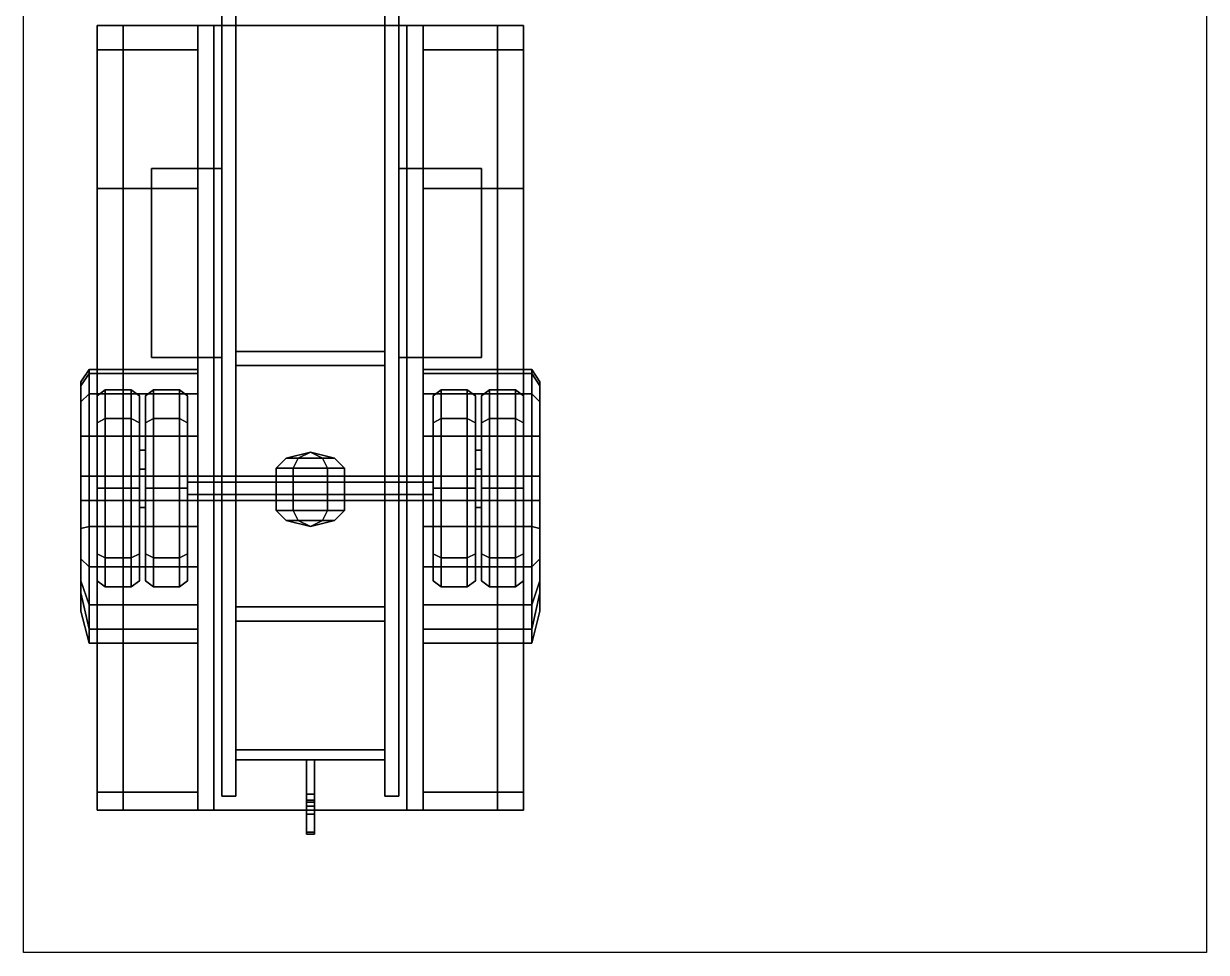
# Model space of a CAD drawing. Header units: millimetres. Extents: x -1.4 to 4.5, y -3.7 to 13.2.
# Drawn here: x -1.42 to 4.45, y -3.69 to 0.93 of the extents above; entities that cross this region are included whole.
import ezdxf

# ---------------------------------------------------------------- set-up
doc = ezdxf.new("R2010")
doc.units = ezdxf.units.MM
for name, color, linetype in [('drawing', 9, 'Continuous'), ('mudguards', 6, 'Continuous'), ('wheels', 2, 'Continuous')]:
    doc.layers.add(name, color=color, linetype=linetype)
picture_1 = doc.add_image_def('image1.gif', size_in_pixel=(800, 674))

msp = doc.modelspace()

# ---------------------------------------------------------------- linework, layer by layer
for points in [[(-0.44, -2.91, 0.64), (-0.44, 2.97, 0.64), (-0.37, 2.98, 0.64), (-0.37, -2.91, 0.64)], [(-0.37, -2.91, 0.77), (-0.37, 2.98, 0.77), (-0.44, 2.97, 0.77), (-0.44, -2.91, 0.77)], [(-0.44, 2.97, 0.77), (-0.44, 2.97, 0.64), (-0.44, -2.91, 0.64), (-0.44, -2.91, 0.77)], [(-0.37, -2.91, 0.64), (-0.37, 2.98, 0.64), (-0.37, 2.98, 0.77), (-0.37, -2.91, 0.77)], [(0.37, 2.98, 0.77), (0.37, 2.98, 0.64), (0.37, -2.91, 0.64), (0.37, -2.91, 0.77)], [(0.44, -2.91, 0.77), (0.44, 2.97, 0.77), (0.37, 2.98, 0.77), (0.37, -2.91, 0.77)], [(0.37, -2.91, 0.64), (0.37, 2.98, 0.64), (0.44, 2.97, 0.64), (0.44, -2.91, 0.64)], [(0.44, -2.91, 0.64), (0.44, 2.97, 0.64), (0.44, 2.97, 0.77), (0.44, -2.91, 0.77)], [(1.06, 0.92, 2.46), (1.06, 0.92, 1.14), (-1.06, 0.92, 1.14), (-1.06, 0.92, 2.46)], [(-1.06, 0.92, 2.46), (-1.06, 0.92, 1.14), (-1.06, -2.98, 1.14), (-1.06, -2.98, 2.46)], [(-1.06, -2.98, 1.14), (-1.06, 0.92, 1.14), (1.06, 0.92, 1.14), (1.06, -2.98, 1.14)], [(-0.93, 0.92, 2.63), (-1.06, 0.92, 2.46), (-1.06, -2.98, 2.46), (-0.93, -2.98, 2.63)], [(0.93, 0.92, 2.63), (1.06, 0.92, 2.46), (-1.06, 0.92, 2.46), (-0.93, 0.92, 2.63)], [(0.48, 0.92, 2.76), (0.93, 0.92, 2.63), (-0.93, 0.92, 2.63), (-0.48, 0.92, 2.76)], [(-0.48, 0.92, 2.76), (-0.93, 0.92, 2.63), (-0.93, -2.98, 2.63), (-0.48, -2.98, 2.76)], [(0.56, 0.92, 1.14), (0.56, 0.92, 1.05), (-0.56, 0.92, 1.05), (-0.56, 0.92, 1.14)], [(-0.56, 0.92, 1.14), (-0.56, 0.92, 1.05), (-0.56, -2.98, 1.05), (-0.56, -2.98, 1.14)], [(-0.56, -2.98, 1.05), (-0.56, 0.92, 1.05), (0.56, 0.92, 1.05), (0.56, -2.98, 1.05)], [(0.48, -2.98, 2.76), (0.48, 0.92, 2.76), (-0.48, 0.92, 2.76), (-0.48, -2.98, 2.76)], [(0.93, -2.98, 2.63), (0.93, 0.92, 2.63), (0.48, 0.92, 2.76), (0.48, -2.98, 2.76)], [(0.56, -2.98, 1.05), (0.56, 0.92, 1.05), (0.56, 0.92, 1.14), (0.56, -2.98, 1.14)], [(1.06, -2.98, 2.46), (1.06, 0.92, 2.46), (0.93, 0.92, 2.63), (0.93, -2.98, 2.63)], [(1.06, -2.98, 1.14), (1.06, 0.92, 1.14), (1.06, 0.92, 2.46), (1.06, -2.98, 2.46)], [(-0.56, 0.8, 1.14), (-0.56, 0.8, 0.77), (-1.06, 0.8, 0.77), (-1.06, 0.8, 1.14)], [(-1.06, 0.11, 0.77), (-1.06, 0.8, 0.77), (-0.56, 0.8, 0.77), (-0.56, 0.11, 0.77)], [(-1.06, 0.8, 1.14), (-1.06, 0.8, 0.77), (-1.06, 0.11, 0.77), (-1.06, 0.11, 1.14)], [(-0.56, 0.11, 0.77), (-0.56, 0.8, 0.77), (-0.56, 0.8, 1.14), (-0.56, 0.11, 1.14)], [(1.06, 0.8, 1.14), (1.06, 0.8, 0.77), (0.56, 0.8, 0.77), (0.56, 0.8, 1.14)], [(0.56, 0.8, 1.14), (0.56, 0.8, 0.77), (0.56, 0.11, 0.77), (0.56, 0.11, 1.14)], [(0.56, 0.11, 0.77), (0.56, 0.8, 0.77), (1.06, 0.8, 0.77), (1.06, 0.11, 0.77)], [(1.06, 0.11, 0.77), (1.06, 0.8, 0.77), (1.06, 0.8, 1.14), (1.06, 0.11, 1.14)], [(-0.44, 0.21, 0.77), (-0.44, 0.21, 0.46), (-0.79, 0.21, 0.46), (-0.79, 0.21, 0.77)], [(-0.79, 0.21, 0.77), (-0.79, 0.21, 0.46), (-0.79, -0.73, 0.46), (-0.79, -0.73, 0.77)], [(-0.44, -0.73, 0.77), (-0.44, 0.21, 0.77), (-0.79, 0.21, 0.77), (-0.79, -0.73, 0.77)], [(-0.79, -0.73, 0.46), (-0.79, 0.21, 0.46), (-0.44, 0.21, 0.46), (-0.44, -0.73, 0.46)], [(-0.44, -0.73, 0.46), (-0.44, 0.21, 0.46), (-0.44, 0.21, 0.77), (-0.44, -0.73, 0.77)], [(0.44, 0.21, 0.77), (0.44, 0.21, 0.46), (0.44, -0.73, 0.46), (0.44, -0.73, 0.77)], [(0.44, -0.73, 0.46), (0.44, 0.21, 0.46), (0.85, 0.21, 0.46), (0.85, -0.73, 0.46)], [(0.85, -0.73, 0.77), (0.85, 0.21, 0.77), (0.44, 0.21, 0.77), (0.44, -0.73, 0.77)], [(0.85, 0.21, 0.77), (0.85, 0.21, 0.46), (0.44, 0.21, 0.46), (0.44, 0.21, 0.77)], [(0.85, -0.73, 0.46), (0.85, 0.21, 0.46), (0.85, 0.21, 0.77), (0.85, -0.73, 0.77)], [(-1.06, 0.11, 1.14), (-1.06, 0.11, 0.77), (-0.56, 0.11, 0.77), (-0.56, 0.11, 1.14)], [(0.56, 0.11, 1.14), (0.56, 0.11, 0.77), (1.06, 0.11, 0.77), (1.06, 0.11, 1.14)], [(0.37, -0.77, 0.64), (-0.37, -0.77, 0.64), (-0.37, -0.7, 0.64), (0.37, -0.7, 0.64)], [(0.37, -0.7, 0.77), (-0.37, -0.7, 0.77), (-0.37, -0.77, 0.77), (0.37, -0.77, 0.77)], [(0.37, -0.7, 0.64), (-0.37, -0.7, 0.64), (-0.37, -0.7, 0.77), (0.37, -0.7, 0.77)], [(-0.79, -0.73, 0.77), (-0.79, -0.73, 0.46), (-0.44, -0.73, 0.46), (-0.44, -0.73, 0.77)], [(0.44, -0.73, 0.77), (0.44, -0.73, 0.46), (0.85, -0.73, 0.46), (0.85, -0.73, 0.77)], [(-0.37, -0.77, 0.77), (-0.37, -0.77, 0.64), (0.37, -0.77, 0.64), (0.37, -0.77, 0.77)], [(-0.0601, -1.23, 0.3859), (-0.085, -1.28, 0.3428), (-0.17, -1.28, 0.49), (-0.1202, -1.23, 0.49)], [(-0.1202, -1.23, 0.49), (-0.17, -1.28, 0.49), (-0.085, -1.28, 0.6372), (-0.0601, -1.23, 0.5941)], [(0, -1.2, 0.49), (-0.0601, -1.23, 0.3859), (-0.1202, -1.23, 0.49), (0, -1.2, 0.49)], [(0, -1.2, 0.49), (-0.1202, -1.23, 0.49), (-0.0601, -1.23, 0.5941), (0, -1.2, 0.49)], [(0.0601, -1.23, 0.3859), (0.085, -1.28, 0.3428), (-0.085, -1.28, 0.3428), (-0.0601, -1.23, 0.3859)], [(-0.0601, -1.23, 0.5941), (-0.085, -1.28, 0.6372), (0.085, -1.28, 0.6372), (0.0601, -1.23, 0.5941)], [(0, -1.2, 0.49), (0.0601, -1.23, 0.3859), (-0.0601, -1.23, 0.3859), (0, -1.2, 0.49)], [(0, -1.2, 0.49), (-0.0601, -1.23, 0.5941), (0.0601, -1.23, 0.5941), (0, -1.2, 0.49)], [(0, -1.2, 0.49), (0.1202, -1.23, 0.49), (0.0601, -1.23, 0.3859), (0, -1.2, 0.49)], [(0, -1.2, 0.49), (0.0601, -1.23, 0.5941), (0.1202, -1.23, 0.49), (0, -1.2, 0.49)], [(0.1202, -1.23, 0.49), (0.17, -1.28, 0.49), (0.085, -1.28, 0.3428), (0.0601, -1.23, 0.3859)], [(0.0601, -1.23, 0.5941), (0.085, -1.28, 0.6372), (0.17, -1.28, 0.49), (0.1202, -1.23, 0.49)], [(-0.17, -1.49, 0.49), (-0.085, -1.49, 0.6372), (-0.085, -1.28, 0.6372), (-0.17, -1.28, 0.49)], [(-0.085, -1.49, 0.3428), (-0.17, -1.49, 0.49), (-0.17, -1.28, 0.49), (-0.085, -1.28, 0.3428)], [(-0.085, -1.49, 0.6372), (0.085, -1.49, 0.6372), (0.085, -1.28, 0.6372), (-0.085, -1.28, 0.6372)], [(0.085, -1.49, 0.3428), (-0.085, -1.49, 0.3428), (-0.085, -1.28, 0.3428), (0.085, -1.28, 0.3428)], [(0.085, -1.49, 0.6372), (0.17, -1.49, 0.49), (0.17, -1.28, 0.49), (0.085, -1.28, 0.6372)], [(0.17, -1.49, 0.49), (0.085, -1.49, 0.3428), (0.085, -1.28, 0.3428), (0.17, -1.28, 0.49)], [(-0.1202, -1.54, 0.49), (-0.17, -1.49, 0.49), (-0.085, -1.49, 0.3428), (-0.0601, -1.54, 0.3859)], [(-0.0601, -1.54, 0.5941), (-0.085, -1.49, 0.6372), (-0.17, -1.49, 0.49), (-0.1202, -1.54, 0.49)], [(-0.0601, -1.54, 0.3859), (-0.085, -1.49, 0.3428), (0.085, -1.49, 0.3428), (0.0601, -1.54, 0.3859)], [(0.0601, -1.54, 0.5941), (0.085, -1.49, 0.6372), (-0.085, -1.49, 0.6372), (-0.0601, -1.54, 0.5941)], [(0.0601, -1.54, 0.3859), (0.085, -1.49, 0.3428), (0.17, -1.49, 0.49), (0.1202, -1.54, 0.49)], [(0.1202, -1.54, 0.49), (0.17, -1.49, 0.49), (0.085, -1.49, 0.6372), (0.0601, -1.54, 0.5941)], [(0, -1.57, 0.49), (-0.1202, -1.54, 0.49), (-0.0601, -1.54, 0.3859), (0, -1.57, 0.49)], [(0, -1.57, 0.49), (-0.0601, -1.54, 0.5941), (-0.1202, -1.54, 0.49), (0, -1.57, 0.49)], [(0, -1.57, 0.49), (-0.0601, -1.54, 0.3859), (0.0601, -1.54, 0.3859), (0, -1.57, 0.49)], [(0, -1.57, 0.49), (0.0601, -1.54, 0.5941), (-0.0601, -1.54, 0.5941), (0, -1.57, 0.49)], [(0, -1.57, 0.49), (0.0601, -1.54, 0.3859), (0.1202, -1.54, 0.49), (0, -1.57, 0.49)], [(0, -1.57, 0.49), (0.1202, -1.54, 0.49), (0.0601, -1.54, 0.5941), (0, -1.57, 0.49)], [(0.37, -1.97, 0.64), (-0.37, -1.97, 0.64), (-0.37, -1.97, 0.77), (0.37, -1.97, 0.77)], [(0.37, -2.04, 0.64), (-0.37, -2.04, 0.64), (-0.37, -1.97, 0.64), (0.37, -1.97, 0.64)], [(0.37, -1.97, 0.77), (-0.37, -1.97, 0.77), (-0.37, -2.04, 0.77), (0.37, -2.04, 0.77)], [(-0.37, -2.04, 0.77), (-0.37, -2.04, 0.64), (0.37, -2.04, 0.64), (0.37, -2.04, 0.77)], [(-1.06, -2.08, 1.14), (-1.06, -2.08, 0.77), (-1.06, -2.89, 0.77), (-1.06, -2.89, 1.14)], [(-0.56, -2.08, 1.14), (-0.56, -2.08, 0.77), (-1.06, -2.08, 0.77), (-1.06, -2.08, 1.14)], [(-1.06, -2.89, 0.77), (-1.06, -2.08, 0.77), (-0.56, -2.08, 0.77), (-0.56, -2.89, 0.77)], [(-0.56, -2.89, 0.77), (-0.56, -2.08, 0.77), (-0.56, -2.08, 1.14), (-0.56, -2.89, 1.14)], [(0.56, -2.08, 1.14), (0.56, -2.08, 0.77), (0.56, -2.89, 0.77), (0.56, -2.89, 1.14)], [(1.06, -2.08, 1.14), (1.06, -2.08, 0.77), (0.56, -2.08, 0.77), (0.56, -2.08, 1.14)], [(0.56, -2.89, 0.77), (0.56, -2.08, 0.77), (1.06, -2.08, 0.77), (1.06, -2.89, 0.77)], [(1.06, -2.89, 0.77), (1.06, -2.08, 0.77), (1.06, -2.08, 1.14), (1.06, -2.89, 1.14)], [(0.37, -2.73, 0.64), (-0.37, -2.73, 0.64), (-0.37, -2.68, 0.64), (0.37, -2.68, 0.64)], [(0.37, -2.68, 0.77), (-0.37, -2.68, 0.77), (-0.37, -2.73, 0.77), (0.37, -2.73, 0.77)], [(0.37, -2.68, 0.64), (-0.37, -2.68, 0.64), (-0.37, -2.68, 0.77), (0.37, -2.68, 0.77)], [(-0.37, -2.73, 0.77), (-0.37, -2.73, 0.64), (0.37, -2.73, 0.64), (0.37, -2.73, 0.77)], [(-0.02, -2.73, 0.77), (-0.02, -2.9, 0.77), (0.02, -2.9, 0.77), (0.02, -2.73, 0.77)], [(-0.02, -2.73, 0.7), (-0.02, -2.9, 0.7), (-0.02, -2.9, 0.77), (-0.02, -2.73, 0.77)], [(0.02, -2.73, 0.7), (0.02, -2.9, 0.7), (-0.02, -2.9, 0.7), (-0.02, -2.73, 0.7)], [(0.02, -2.9, 0.77), (0.02, -2.9, 0.7), (0.02, -2.73, 0.7), (0.02, -2.73, 0.77)], [(-1.06, -2.89, 1.14), (-1.06, -2.89, 0.77), (-0.56, -2.89, 0.77), (-0.56, -2.89, 1.14)], [(-0.44, -2.91, 0.77), (-0.44, -2.91, 0.64), (-0.37, -2.91, 0.64), (-0.37, -2.91, 0.77)], [(-0.02, -2.9, 0.7), (-0.02, -2.93, 0.7), (-0.02, -2.93, 0.8), (-0.02, -2.9, 0.77)], [(0.02, -2.9, 0.7), (0.02, -2.93, 0.7), (-0.02, -2.93, 0.7), (-0.02, -2.9, 0.7)], [(-0.02, -2.9, 0.77), (-0.02, -2.93, 0.8), (0.02, -2.93, 0.8), (0.02, -2.9, 0.77)], [(0.02, -3, 0.82), (0.02, -2.93, 0.8), (-0.02, -2.93, 0.8), (-0.02, -3, 0.82)], [(-0.02, -2.93, 0.8), (-0.02, -2.96, 0.77), (-0.02, -3, 0.8), (-0.02, -3, 0.82)], [(-0.02, -2.93, 0.7), (-0.02, -2.96, 0.73), (-0.02, -2.96, 0.77), (-0.02, -2.93, 0.8)], [(-0.02, -2.94, 0.69), (-0.02, -2.98, 0.71), (-0.02, -2.96, 0.73), (-0.02, -2.93, 0.7)], [(0.02, -2.93, 0.7), (0.02, -2.94, 0.69), (-0.02, -2.94, 0.69), (-0.02, -2.93, 0.7)], [(0.02, -2.93, 0.8), (0.02, -2.93, 0.7), (0.02, -2.9, 0.7), (0.02, -2.9, 0.77)], [(0.02, -3, 0.8), (0.02, -2.96, 0.77), (0.02, -2.93, 0.8), (0.02, -3, 0.82)], [(0.02, -2.96, 0.77), (0.02, -2.96, 0.73), (0.02, -2.93, 0.7), (0.02, -2.93, 0.8)], [(0.02, -2.96, 0.73), (0.02, -2.98, 0.71), (0.02, -2.94, 0.69), (0.02, -2.93, 0.7)], [(0.37, -2.91, 0.77), (0.37, -2.91, 0.64), (0.44, -2.91, 0.64), (0.44, -2.91, 0.77)], [(0.56, -2.89, 1.14), (0.56, -2.89, 0.77), (1.06, -2.89, 0.77), (1.06, -2.89, 1.14)], [(-1.06, -2.98, 2.46), (-1.06, -2.98, 1.14), (1.06, -2.98, 1.14), (1.06, -2.98, 2.46)], [(-0.93, -2.98, 2.63), (-1.06, -2.98, 2.46), (1.06, -2.98, 2.46), (0.93, -2.98, 2.63)], [(-0.48, -2.98, 2.76), (-0.93, -2.98, 2.63), (0.93, -2.98, 2.63), (0.48, -2.98, 2.76)], [(-0.56, -2.98, 1.14), (-0.56, -2.98, 1.05), (0.56, -2.98, 1.05), (0.56, -2.98, 1.14)], [(-0.02, -2.98, 0.71), (-0.02, -2.94, 0.69), (-0.02, -3.1, 0.69), (-0.02, -3.09, 0.71)], [(-0.02, -3.1, 0.69), (-0.02, -2.94, 0.69), (0.02, -2.94, 0.69), (0.02, -3.1, 0.69)], [(-0.02, -3, 0.8), (-0.02, -2.96, 0.77), (0.02, -2.96, 0.77), (0.02, -3, 0.8)], [(-0.02, -2.96, 0.77), (-0.02, -2.96, 0.73), (0.02, -2.96, 0.73), (0.02, -2.96, 0.77)], [(-0.02, -2.96, 0.73), (-0.02, -2.98, 0.71), (0.02, -2.98, 0.71), (0.02, -2.96, 0.73)], [(0.02, -3.09, 0.71), (0.02, -2.98, 0.71), (-0.02, -2.98, 0.71), (-0.02, -3.09, 0.71)], [(0.02, -3.1, 0.69), (0.02, -2.94, 0.69), (0.02, -2.98, 0.71), (0.02, -3.09, 0.71)], [(-0.02, -3, 0.82), (-0.02, -3, 0.8), (-0.02, -3.1, 0.81), (-0.02, -3.1, 0.83)], [(0.02, -3.1, 0.83), (0.02, -3, 0.82), (-0.02, -3, 0.82), (-0.02, -3.1, 0.83)], [(-0.02, -3.1, 0.81), (-0.02, -3, 0.8), (0.02, -3, 0.8), (0.02, -3.1, 0.81)], [(0.02, -3.1, 0.81), (0.02, -3, 0.8), (0.02, -3, 0.82), (0.02, -3.1, 0.83)], [(-0.02, -3.09, 0.71), (-0.02, -3.1, 0.69), (0.02, -3.1, 0.69), (0.02, -3.09, 0.71)], [(-0.02, -3.1, 0.83), (-0.02, -3.1, 0.81), (0.02, -3.1, 0.81), (0.02, -3.1, 0.83)]]:
    msp.add_3dface(points)
at = {"layer": 'mudguards'}
for points in [[(-1.1, -0.81, 0.74), (-1.1, -0.79, 0.55), (-1.14, -0.85, 0.58), (-1.14, -0.87, 0.71)], [(-1.14, -0.87, 0.71), (-1.14, -0.85, 0.58), (-1.1, -0.79, 0.55), (-1.1, -0.81, 0.74)], [(-1.14, -0.95, 0.86), (-1.14, -0.87, 0.71), (-1.1, -0.81, 0.74), (-1.1, -0.91, 0.93)], [(-1.1, -0.91, 0.93), (-1.1, -0.81, 0.74), (-1.14, -0.87, 0.71), (-1.14, -0.95, 0.86)], [(-0.56, -0.81, 0.74), (-0.56, -0.79, 0.55), (-1.1, -0.79, 0.55), (-1.1, -0.81, 0.74)], [(-1.1, -0.81, 0.74), (-1.1, -0.79, 0.55), (-0.56, -0.79, 0.55), (-0.56, -0.81, 0.74)], [(-1.1, -0.91, 0.93), (-1.1, -0.81, 0.74), (-0.56, -0.81, 0.74), (-0.56, -0.91, 0.93)], [(-0.56, -0.91, 0.93), (-0.56, -0.81, 0.74), (-1.1, -0.81, 0.74), (-1.1, -0.91, 0.93)], [(0.56, -0.81, 0.74), (0.56, -0.79, 0.55), (1.1, -0.79, 0.55), (1.1, -0.81, 0.74)], [(1.1, -0.81, 0.74), (1.1, -0.79, 0.55), (0.56, -0.79, 0.55), (0.56, -0.81, 0.74)], [(0.56, -0.91, 0.93), (0.56, -0.81, 0.74), (1.1, -0.81, 0.74), (1.1, -0.91, 0.93)], [(1.1, -0.91, 0.93), (1.1, -0.81, 0.74), (0.56, -0.81, 0.74), (0.56, -0.91, 0.93)], [(1.1, -0.81, 0.74), (1.1, -0.79, 0.55), (1.14, -0.85, 0.58), (1.14, -0.87, 0.71)], [(1.14, -0.87, 0.71), (1.14, -0.85, 0.58), (1.1, -0.79, 0.55), (1.1, -0.81, 0.74)], [(1.1, -0.91, 0.93), (1.1, -0.81, 0.74), (1.14, -0.87, 0.71), (1.14, -0.95, 0.86)], [(1.14, -0.95, 0.86), (1.14, -0.87, 0.71), (1.1, -0.81, 0.74), (1.1, -0.91, 0.93)], [(-1.1, -1.12, 1.08), (-1.1, -0.91, 0.93), (-1.14, -0.95, 0.86), (-1.14, -1.12, 1.01)], [(-1.14, -1.12, 1.01), (-1.14, -0.95, 0.86), (-1.1, -0.91, 0.93), (-1.1, -1.12, 1.08)], [(-0.56, -1.12, 1.08), (-0.56, -0.91, 0.93), (-1.1, -0.91, 0.93), (-1.1, -1.12, 1.08)], [(-1.1, -1.12, 1.08), (-1.1, -0.91, 0.93), (-0.56, -0.91, 0.93), (-0.56, -1.12, 1.08)], [(1.1, -1.12, 1.08), (1.1, -0.91, 0.93), (0.56, -0.91, 0.93), (0.56, -1.12, 1.08)], [(0.56, -1.12, 1.08), (0.56, -0.91, 0.93), (1.1, -0.91, 0.93), (1.1, -1.12, 1.08)], [(1.14, -1.12, 1.01), (1.14, -0.95, 0.86), (1.1, -0.91, 0.93), (1.1, -1.12, 1.08)], [(1.1, -1.12, 1.08), (1.1, -0.91, 0.93), (1.14, -0.95, 0.86), (1.14, -1.12, 1.01)], [(-1.1, -1.32, 1.14), (-1.1, -1.12, 1.08), (-1.14, -1.12, 1.01), (-1.14, -1.32, 1.07)], [(-1.14, -1.32, 1.07), (-1.14, -1.12, 1.01), (-1.1, -1.12, 1.08), (-1.1, -1.32, 1.14)], [(-0.56, -1.32, 1.14), (-0.56, -1.12, 1.08), (-1.1, -1.12, 1.08), (-1.1, -1.32, 1.14)], [(-1.1, -1.32, 1.14), (-1.1, -1.12, 1.08), (-0.56, -1.12, 1.08), (-0.56, -1.32, 1.14)], [(0.56, -1.32, 1.14), (0.56, -1.12, 1.08), (1.1, -1.12, 1.08), (1.1, -1.32, 1.14)], [(1.1, -1.32, 1.14), (1.1, -1.12, 1.08), (0.56, -1.12, 1.08), (0.56, -1.32, 1.14)], [(1.1, -1.32, 1.14), (1.1, -1.12, 1.08), (1.14, -1.12, 1.01), (1.14, -1.32, 1.07)], [(1.14, -1.32, 1.07), (1.14, -1.12, 1.01), (1.1, -1.12, 1.08), (1.1, -1.32, 1.14)], [(-1.14, -1.44, 1.07), (-1.14, -1.32, 1.07), (-1.1, -1.32, 1.14), (-1.1, -1.44, 1.14)], [(-1.1, -1.44, 1.14), (-1.1, -1.32, 1.14), (-1.14, -1.32, 1.07), (-1.14, -1.44, 1.07)], [(-0.56, -1.44, 1.14), (-0.56, -1.32, 1.14), (-1.1, -1.32, 1.14), (-1.1, -1.44, 1.14)], [(-1.1, -1.44, 1.14), (-1.1, -1.32, 1.14), (-0.56, -1.32, 1.14), (-0.56, -1.44, 1.14)], [(0.56, -1.44, 1.14), (0.56, -1.32, 1.14), (1.1, -1.32, 1.14), (1.1, -1.44, 1.14)], [(1.1, -1.44, 1.14), (1.1, -1.32, 1.14), (0.56, -1.32, 1.14), (0.56, -1.44, 1.14)], [(1.1, -1.44, 1.14), (1.1, -1.32, 1.14), (1.14, -1.32, 1.07), (1.14, -1.44, 1.07)], [(1.14, -1.44, 1.07), (1.14, -1.32, 1.07), (1.1, -1.32, 1.14), (1.1, -1.44, 1.14)], [(-1.1, -1.57, 1.11), (-1.1, -1.44, 1.14), (-1.14, -1.44, 1.07), (-1.14, -1.58, 1.03)], [(-1.14, -1.58, 1.03), (-1.14, -1.44, 1.07), (-1.1, -1.44, 1.14), (-1.1, -1.57, 1.11)], [(-0.56, -1.57, 1.11), (-0.56, -1.44, 1.14), (-1.1, -1.44, 1.14), (-1.1, -1.57, 1.11)], [(-1.1, -1.57, 1.11), (-1.1, -1.44, 1.14), (-0.56, -1.44, 1.14), (-0.56, -1.57, 1.11)], [(0.56, -1.57, 1.11), (0.56, -1.44, 1.14), (1.1, -1.44, 1.14), (1.1, -1.57, 1.11)], [(1.1, -1.57, 1.11), (1.1, -1.44, 1.14), (0.56, -1.44, 1.14), (0.56, -1.57, 1.11)], [(1.1, -1.57, 1.11), (1.1, -1.44, 1.14), (1.14, -1.44, 1.07), (1.14, -1.58, 1.03)], [(1.14, -1.58, 1.03), (1.14, -1.44, 1.07), (1.1, -1.44, 1.14), (1.1, -1.57, 1.11)], [(-1.1, -1.77, 1.01), (-1.1, -1.57, 1.11), (-1.14, -1.58, 1.03), (-1.14, -1.73, 0.94)], [(-1.14, -1.73, 0.94), (-1.14, -1.58, 1.03), (-1.1, -1.57, 1.11), (-1.1, -1.77, 1.01)], [(-0.56, -1.77, 1.01), (-0.56, -1.57, 1.11), (-1.1, -1.57, 1.11), (-1.1, -1.77, 1.01)], [(-1.1, -1.77, 1.01), (-1.1, -1.57, 1.11), (-0.56, -1.57, 1.11), (-0.56, -1.77, 1.01)], [(0.56, -1.77, 1.01), (0.56, -1.57, 1.11), (1.1, -1.57, 1.11), (1.1, -1.77, 1.01)], [(1.1, -1.77, 1.01), (1.1, -1.57, 1.11), (0.56, -1.57, 1.11), (0.56, -1.77, 1.01)], [(1.14, -1.73, 0.94), (1.14, -1.58, 1.03), (1.1, -1.57, 1.11), (1.1, -1.77, 1.01)], [(1.1, -1.77, 1.01), (1.1, -1.57, 1.11), (1.14, -1.58, 1.03), (1.14, -1.73, 0.94)], [(-1.14, -1.84, 0.82), (-1.14, -1.73, 0.94), (-1.1, -1.77, 1.01), (-1.1, -1.96, 0.84)], [(-1.1, -1.96, 0.84), (-1.1, -1.77, 1.01), (-1.14, -1.73, 0.94), (-1.14, -1.84, 0.82)], [(1.1, -1.96, 0.84), (1.1, -1.77, 1.01), (1.14, -1.73, 0.94), (1.14, -1.84, 0.82)], [(1.14, -1.84, 0.82), (1.14, -1.73, 0.94), (1.1, -1.77, 1.01), (1.1, -1.96, 0.84)], [(-0.56, -1.96, 0.84), (-0.56, -1.77, 1.01), (-1.1, -1.77, 1.01), (-1.1, -1.96, 0.84)], [(-1.1, -1.96, 0.84), (-1.1, -1.77, 1.01), (-0.56, -1.77, 1.01), (-0.56, -1.96, 0.84)], [(0.56, -1.96, 0.84), (0.56, -1.77, 1.01), (1.1, -1.77, 1.01), (1.1, -1.96, 0.84)], [(1.1, -1.96, 0.84), (1.1, -1.77, 1.01), (0.56, -1.77, 1.01), (0.56, -1.96, 0.84)], [(-1.1, -2.08, 0.69), (-1.1, -1.96, 0.84), (-1.14, -1.84, 0.82), (-1.14, -1.9, 0.66)], [(-1.14, -1.9, 0.66), (-1.14, -1.84, 0.82), (-1.1, -1.96, 0.84), (-1.1, -2.08, 0.69)], [(1.1, -2.08, 0.69), (1.1, -1.96, 0.84), (1.14, -1.84, 0.82), (1.14, -1.9, 0.66)], [(1.14, -1.9, 0.66), (1.14, -1.84, 0.82), (1.1, -1.96, 0.84), (1.1, -2.08, 0.69)], [(-1.1, -2.15, 0.57), (-1.1, -2.08, 0.69), (-1.14, -1.9, 0.66), (-1.14, -1.99, 0.51)], [(-1.14, -1.99, 0.51), (-1.14, -1.9, 0.66), (-1.1, -2.08, 0.69), (-1.1, -2.15, 0.57)], [(1.1, -2.15, 0.57), (1.1, -2.08, 0.69), (1.14, -1.9, 0.66), (1.14, -1.99, 0.51)], [(1.14, -1.99, 0.51), (1.14, -1.9, 0.66), (1.1, -2.08, 0.69), (1.1, -2.15, 0.57)], [(-0.56, -2.08, 0.69), (-0.56, -1.96, 0.84), (-1.1, -1.96, 0.84), (-1.1, -2.08, 0.69)], [(-1.1, -2.08, 0.69), (-1.1, -1.96, 0.84), (-0.56, -1.96, 0.84), (-0.56, -2.08, 0.69)], [(0.56, -2.08, 0.69), (0.56, -1.96, 0.84), (1.1, -1.96, 0.84), (1.1, -2.08, 0.69)], [(1.1, -2.08, 0.69), (1.1, -1.96, 0.84), (0.56, -1.96, 0.84), (0.56, -2.08, 0.69)], [(-0.56, -2.15, 0.57), (-0.56, -2.08, 0.69), (-1.1, -2.08, 0.69), (-1.1, -2.15, 0.57)], [(-1.1, -2.15, 0.57), (-1.1, -2.08, 0.69), (-0.56, -2.08, 0.69), (-0.56, -2.15, 0.57)], [(0.56, -2.15, 0.57), (0.56, -2.08, 0.69), (1.1, -2.08, 0.69), (1.1, -2.15, 0.57)], [(1.1, -2.15, 0.57), (1.1, -2.08, 0.69), (0.56, -2.08, 0.69), (0.56, -2.15, 0.57)]]:
    msp.add_3dface(points, dxfattribs=at)
at = {"layer": 'wheels'}
for points in [[(-1.02, -0.89, 0.49), (-1.02, -1.0335, 0.1435), (-1.06, -1.0547, 0.1647), (-1.06, -0.92, 0.49)], [(-1.02, -1.0335, 0.8365), (-1.02, -0.89, 0.49), (-1.06, -0.92, 0.49), (-1.06, -1.0547, 0.8153)], [(-1.06, -1.84, 0.49), (-1.06, -1.0547, 0.8153), (-1.06, -0.92, 0.49), (-1.06, -1.7053, 0.1647)], [(-1.06, -1.7053, 0.1647), (-1.06, -0.92, 0.49), (-1.06, -1.0547, 0.1647), (-1.06, -1.38, 0.03)], [(-1.02, -1.0335, 0.1435), (-1.02, -0.89, 0.49), (-0.89, -0.89, 0.49), (-0.89, -1.0335, 0.1435)], [(-1.02, -0.89, 0.49), (-1.02, -1.0335, 0.8365), (-0.89, -1.0335, 0.8365), (-0.89, -0.89, 0.49)], [(-0.89, -1.0335, 0.1435), (-0.89, -0.89, 0.49), (-0.85, -0.92, 0.49), (-0.85, -1.0547, 0.1647)], [(-0.89, -0.89, 0.49), (-0.89, -1.0335, 0.8365), (-0.85, -1.0547, 0.8153), (-0.85, -0.92, 0.49)], [(-0.85, -0.92, 0.49), (-0.85, -1.7053, 0.8153), (-0.85, -1.84, 0.49), (-0.85, -1.0547, 0.1647)], [(-0.85, -1.0547, 0.8153), (-0.85, -1.38, 0.95), (-0.85, -1.7053, 0.8153), (-0.85, -0.92, 0.49)], [(-0.78, -0.89, 0.49), (-0.78, -1.0335, 0.1435), (-0.82, -1.0547, 0.1647), (-0.82, -0.92, 0.49)], [(-0.78, -1.0335, 0.8365), (-0.78, -0.89, 0.49), (-0.82, -0.92, 0.49), (-0.82, -1.0547, 0.8153)], [(-0.82, -1.7053, 0.1647), (-0.82, -0.92, 0.49), (-0.82, -1.0547, 0.1647), (-0.82, -1.38, 0.03)], [(-0.82, -1.84, 0.49), (-0.82, -1.0547, 0.8153), (-0.82, -0.92, 0.49), (-0.82, -1.7053, 0.1647)], [(-0.78, -1.0335, 0.1435), (-0.78, -0.89, 0.49), (-0.65, -0.89, 0.49), (-0.65, -1.0335, 0.1435)], [(-0.78, -0.89, 0.49), (-0.78, -1.0335, 0.8365), (-0.65, -1.0335, 0.8365), (-0.65, -0.89, 0.49)], [(-0.65, -1.0335, 0.1435), (-0.65, -0.89, 0.49), (-0.61, -0.92, 0.49), (-0.61, -1.0547, 0.1647)], [(-0.65, -0.89, 0.49), (-0.65, -1.0335, 0.8365), (-0.61, -1.0547, 0.8153), (-0.61, -0.92, 0.49)], [(-0.61, -0.92, 0.49), (-0.61, -1.7053, 0.8153), (-0.61, -1.84, 0.49), (-0.61, -1.0547, 0.1647)], [(-0.61, -1.0547, 0.8153), (-0.61, -1.38, 0.95), (-0.61, -1.7053, 0.8153), (-0.61, -0.92, 0.49)], [(0.65, -1.0335, 0.8365), (0.65, -0.89, 0.49), (0.61, -0.92, 0.49), (0.61, -1.0547, 0.8153)], [(0.65, -0.89, 0.49), (0.65, -1.0335, 0.1435), (0.61, -1.0547, 0.1647), (0.61, -0.92, 0.49)], [(0.61, -1.7053, 0.1647), (0.61, -0.92, 0.49), (0.61, -1.0547, 0.1647), (0.61, -1.38, 0.03)], [(0.61, -1.84, 0.49), (0.61, -1.0547, 0.8153), (0.61, -0.92, 0.49), (0.61, -1.7053, 0.1647)], [(0.65, -0.89, 0.49), (0.65, -1.0335, 0.8365), (0.78, -1.0335, 0.8365), (0.78, -0.89, 0.49)], [(0.65, -1.0335, 0.1435), (0.65, -0.89, 0.49), (0.78, -0.89, 0.49), (0.78, -1.0335, 0.1435)], [(0.78, -0.89, 0.49), (0.78, -1.0335, 0.8365), (0.82, -1.0547, 0.8153), (0.82, -0.92, 0.49)], [(0.78, -1.0335, 0.1435), (0.78, -0.89, 0.49), (0.82, -0.92, 0.49), (0.82, -1.0547, 0.1647)], [(0.82, -1.0547, 0.8153), (0.82, -1.38, 0.95), (0.82, -1.7053, 0.8153), (0.82, -0.92, 0.49)], [(0.82, -0.92, 0.49), (0.82, -1.7053, 0.8153), (0.82, -1.84, 0.49), (0.82, -1.0547, 0.1647)], [(0.89, -0.89, 0.49), (0.89, -1.0335, 0.1435), (0.85, -1.0547, 0.1647), (0.85, -0.92, 0.49)], [(0.89, -1.0335, 0.8365), (0.89, -0.89, 0.49), (0.85, -0.92, 0.49), (0.85, -1.0547, 0.8153)], [(0.85, -1.84, 0.49), (0.85, -1.0547, 0.8153), (0.85, -0.92, 0.49), (0.85, -1.7053, 0.1647)], [(0.85, -1.7053, 0.1647), (0.85, -0.92, 0.49), (0.85, -1.0547, 0.1647), (0.85, -1.38, 0.03)], [(0.89, -1.0335, 0.1435), (0.89, -0.89, 0.49), (1.02, -0.89, 0.49), (1.02, -1.0335, 0.1435)], [(0.89, -0.89, 0.49), (0.89, -1.0335, 0.8365), (1.02, -1.0335, 0.8365), (1.02, -0.89, 0.49)], [(1.02, -1.0335, 0.1435), (1.02, -0.89, 0.49), (1.06, -0.92, 0.49), (1.06, -1.0547, 0.1647)], [(1.02, -0.89, 0.49), (1.02, -1.0335, 0.8365), (1.06, -1.0547, 0.8153), (1.06, -0.92, 0.49)], [(1.06, -0.92, 0.49), (1.06, -1.7053, 0.8153), (1.06, -1.84, 0.49), (1.06, -1.0547, 0.1647)], [(1.06, -1.0547, 0.8153), (1.06, -1.38, 0.95), (1.06, -1.7053, 0.8153), (1.06, -0.92, 0.49)], [(-1.02, -1.0335, 0.1435), (-1.02, -1.38), (-1.06, -1.38, 0.03), (-1.06, -1.0547, 0.1647)], [(-1.02, -1.38, 0.98), (-1.02, -1.0335, 0.8365), (-1.06, -1.0547, 0.8153), (-1.06, -1.38, 0.95)], [(-1.06, -1.7053, 0.8153), (-1.06, -1.38, 0.95), (-1.06, -1.0547, 0.8153), (-1.06, -1.84, 0.49)], [(-1.02, -1.38), (-1.02, -1.0335, 0.1435), (-0.89, -1.0335, 0.1435), (-0.89, -1.38)], [(-1.02, -1.0335, 0.8365), (-1.02, -1.38, 0.98), (-0.89, -1.38, 0.98), (-0.89, -1.0335, 0.8365)], [(-0.89, -1.38), (-0.89, -1.0335, 0.1435), (-0.85, -1.0547, 0.1647), (-0.85, -1.38, 0.03)], [(-0.89, -1.0335, 0.8365), (-0.89, -1.38, 0.98), (-0.85, -1.38, 0.95), (-0.85, -1.0547, 0.8153)], [(-0.85, -1.0547, 0.1647), (-0.85, -1.84, 0.49), (-0.85, -1.7053, 0.1647), (-0.85, -1.38, 0.03)], [(-0.78, -1.0335, 0.1435), (-0.78, -1.38), (-0.82, -1.38, 0.03), (-0.82, -1.0547, 0.1647)], [(-0.78, -1.38, 0.98), (-0.78, -1.0335, 0.8365), (-0.82, -1.0547, 0.8153), (-0.82, -1.38, 0.95)], [(-0.82, -1.7053, 0.8153), (-0.82, -1.38, 0.95), (-0.82, -1.0547, 0.8153), (-0.82, -1.84, 0.49)], [(-0.78, -1.38), (-0.78, -1.0335, 0.1435), (-0.65, -1.0335, 0.1435), (-0.65, -1.38)], [(-0.78, -1.0335, 0.8365), (-0.78, -1.38, 0.98), (-0.65, -1.38, 0.98), (-0.65, -1.0335, 0.8365)], [(-0.65, -1.38), (-0.65, -1.0335, 0.1435), (-0.61, -1.0547, 0.1647), (-0.61, -1.38, 0.03)], [(-0.65, -1.0335, 0.8365), (-0.65, -1.38, 0.98), (-0.61, -1.38, 0.95), (-0.61, -1.0547, 0.8153)], [(-0.61, -1.0547, 0.1647), (-0.61, -1.84, 0.49), (-0.61, -1.7053, 0.1647), (-0.61, -1.38, 0.03)], [(0.65, -1.38, 0.98), (0.65, -1.0335, 0.8365), (0.61, -1.0547, 0.8153), (0.61, -1.38, 0.95)], [(0.65, -1.0335, 0.1435), (0.65, -1.38), (0.61, -1.38, 0.03), (0.61, -1.0547, 0.1647)], [(0.61, -1.7053, 0.8153), (0.61, -1.38, 0.95), (0.61, -1.0547, 0.8153), (0.61, -1.84, 0.49)], [(0.65, -1.0335, 0.8365), (0.65, -1.38, 0.98), (0.78, -1.38, 0.98), (0.78, -1.0335, 0.8365)], [(0.65, -1.38), (0.65, -1.0335, 0.1435), (0.78, -1.0335, 0.1435), (0.78, -1.38)], [(0.78, -1.0335, 0.8365), (0.78, -1.38, 0.98), (0.82, -1.38, 0.95), (0.82, -1.0547, 0.8153)], [(0.78, -1.38), (0.78, -1.0335, 0.1435), (0.82, -1.0547, 0.1647), (0.82, -1.38, 0.03)], [(0.82, -1.0547, 0.1647), (0.82, -1.84, 0.49), (0.82, -1.7053, 0.1647), (0.82, -1.38, 0.03)], [(0.89, -1.0335, 0.1435), (0.89, -1.38), (0.85, -1.38, 0.03), (0.85, -1.0547, 0.1647)], [(0.89, -1.38, 0.98), (0.89, -1.0335, 0.8365), (0.85, -1.0547, 0.8153), (0.85, -1.38, 0.95)], [(0.85, -1.7053, 0.8153), (0.85, -1.38, 0.95), (0.85, -1.0547, 0.8153), (0.85, -1.84, 0.49)], [(0.89, -1.38), (0.89, -1.0335, 0.1435), (1.02, -1.0335, 0.1435), (1.02, -1.38)], [(0.89, -1.0335, 0.8365), (0.89, -1.38, 0.98), (1.02, -1.38, 0.98), (1.02, -1.0335, 0.8365)], [(1.02, -1.38), (1.02, -1.0335, 0.1435), (1.06, -1.0547, 0.1647), (1.06, -1.38, 0.03)], [(1.02, -1.0335, 0.8365), (1.02, -1.38, 0.98), (1.06, -1.38, 0.95), (1.06, -1.0547, 0.8153)], [(1.06, -1.0547, 0.1647), (1.06, -1.84, 0.49), (1.06, -1.7053, 0.1647), (1.06, -1.38, 0.03)], [(-0.85, -1.285, 0.3255), (-0.85, -1.19, 0.49), (-0.82, -1.19, 0.49), (-0.82, -1.285, 0.3255)], [(-0.85, -1.19, 0.49), (-0.85, -1.285, 0.6545), (-0.82, -1.285, 0.6545), (-0.82, -1.19, 0.49)], [(0.82, -1.19, 0.49), (0.82, -1.285, 0.6545), (0.85, -1.285, 0.6545), (0.85, -1.19, 0.49)], [(0.82, -1.285, 0.3255), (0.82, -1.19, 0.49), (0.85, -1.19, 0.49), (0.85, -1.285, 0.3255)], [(-0.85, -1.475, 0.3255), (-0.85, -1.285, 0.3255), (-0.82, -1.285, 0.3255), (-0.82, -1.475, 0.3255)], [(-0.85, -1.285, 0.6545), (-0.85, -1.475, 0.6545), (-0.82, -1.475, 0.6545), (-0.82, -1.285, 0.6545)], [(0.82, -1.285, 0.6545), (0.82, -1.475, 0.6545), (0.85, -1.475, 0.6545), (0.85, -1.285, 0.6545)], [(0.82, -1.475, 0.3255), (0.82, -1.285, 0.3255), (0.85, -1.285, 0.3255), (0.85, -1.475, 0.3255)], [(-0.61, -1.32, 0.49), (-0.61, -1.35, 0.542), (0.61, -1.35, 0.542), (0.61, -1.32, 0.49)], [(-0.61, -1.35, 0.438), (-0.61, -1.32, 0.49), (0.61, -1.32, 0.49), (0.61, -1.35, 0.438)], [(-0.61, -1.35, 0.542), (-0.61, -1.41, 0.542), (0.61, -1.41, 0.542), (0.61, -1.35, 0.542)], [(-0.61, -1.41, 0.438), (-0.61, -1.35, 0.438), (0.61, -1.35, 0.438), (0.61, -1.41, 0.438)], [(-1.02, -1.38), (-1.02, -1.7265, 0.1435), (-1.06, -1.7053, 0.1647), (-1.06, -1.38, 0.03)], [(-1.02, -1.7265, 0.8365), (-1.02, -1.38, 0.98), (-1.06, -1.38, 0.95), (-1.06, -1.7053, 0.8153)], [(-1.02, -1.7265, 0.1435), (-1.02, -1.38), (-0.89, -1.38), (-0.89, -1.7265, 0.1435)], [(-1.02, -1.38, 0.98), (-1.02, -1.7265, 0.8365), (-0.89, -1.7265, 0.8365), (-0.89, -1.38, 0.98)], [(-0.89, -1.7265, 0.1435), (-0.89, -1.38), (-0.85, -1.38, 0.03), (-0.85, -1.7053, 0.1647)], [(-0.89, -1.38, 0.98), (-0.89, -1.7265, 0.8365), (-0.85, -1.7053, 0.8153), (-0.85, -1.38, 0.95)], [(-0.78, -1.38), (-0.78, -1.7265, 0.1435), (-0.82, -1.7053, 0.1647), (-0.82, -1.38, 0.03)], [(-0.78, -1.7265, 0.8365), (-0.78, -1.38, 0.98), (-0.82, -1.38, 0.95), (-0.82, -1.7053, 0.8153)], [(-0.78, -1.7265, 0.1435), (-0.78, -1.38), (-0.65, -1.38), (-0.65, -1.7265, 0.1435)], [(-0.78, -1.38, 0.98), (-0.78, -1.7265, 0.8365), (-0.65, -1.7265, 0.8365), (-0.65, -1.38, 0.98)], [(-0.65, -1.7265, 0.1435), (-0.65, -1.38), (-0.61, -1.38, 0.03), (-0.61, -1.7053, 0.1647)], [(-0.65, -1.38, 0.98), (-0.65, -1.7265, 0.8365), (-0.61, -1.7053, 0.8153), (-0.61, -1.38, 0.95)], [(-0.61, -1.41, 0.542), (-0.61, -1.44, 0.49), (0.61, -1.44, 0.49), (0.61, -1.41, 0.542)], [(-0.61, -1.44, 0.49), (-0.61, -1.41, 0.438), (0.61, -1.41, 0.438), (0.61, -1.44, 0.49)], [(0.65, -1.7265, 0.8365), (0.65, -1.38, 0.98), (0.61, -1.38, 0.95), (0.61, -1.7053, 0.8153)], [(0.65, -1.38), (0.65, -1.7265, 0.1435), (0.61, -1.7053, 0.1647), (0.61, -1.38, 0.03)], [(0.65, -1.38, 0.98), (0.65, -1.7265, 0.8365), (0.78, -1.7265, 0.8365), (0.78, -1.38, 0.98)], [(0.65, -1.7265, 0.1435), (0.65, -1.38), (0.78, -1.38), (0.78, -1.7265, 0.1435)], [(0.78, -1.38, 0.98), (0.78, -1.7265, 0.8365), (0.82, -1.7053, 0.8153), (0.82, -1.38, 0.95)], [(0.78, -1.7265, 0.1435), (0.78, -1.38), (0.82, -1.38, 0.03), (0.82, -1.7053, 0.1647)], [(0.89, -1.38), (0.89, -1.7265, 0.1435), (0.85, -1.7053, 0.1647), (0.85, -1.38, 0.03)], [(0.89, -1.7265, 0.8365), (0.89, -1.38, 0.98), (0.85, -1.38, 0.95), (0.85, -1.7053, 0.8153)], [(0.89, -1.7265, 0.1435), (0.89, -1.38), (1.02, -1.38), (1.02, -1.7265, 0.1435)], [(0.89, -1.38, 0.98), (0.89, -1.7265, 0.8365), (1.02, -1.7265, 0.8365), (1.02, -1.38, 0.98)], [(1.02, -1.7265, 0.1435), (1.02, -1.38), (1.06, -1.38, 0.03), (1.06, -1.7053, 0.1647)], [(1.02, -1.38, 0.98), (1.02, -1.7265, 0.8365), (1.06, -1.7053, 0.8153), (1.06, -1.38, 0.95)], [(-0.85, -1.57, 0.49), (-0.85, -1.475, 0.3255), (-0.82, -1.475, 0.3255), (-0.82, -1.57, 0.49)], [(-0.85, -1.475, 0.6545), (-0.85, -1.57, 0.49), (-0.82, -1.57, 0.49), (-0.82, -1.475, 0.6545)], [(0.82, -1.475, 0.6545), (0.82, -1.57, 0.49), (0.85, -1.57, 0.49), (0.85, -1.475, 0.6545)], [(0.82, -1.57, 0.49), (0.82, -1.475, 0.3255), (0.85, -1.475, 0.3255), (0.85, -1.57, 0.49)], [(-1.02, -1.7265, 0.1435), (-1.02, -1.87, 0.49), (-1.06, -1.84, 0.49), (-1.06, -1.7053, 0.1647)], [(-1.02, -1.87, 0.49), (-1.02, -1.7265, 0.8365), (-1.06, -1.7053, 0.8153), (-1.06, -1.84, 0.49)], [(-1.02, -1.87, 0.49), (-1.02, -1.7265, 0.1435), (-0.89, -1.7265, 0.1435), (-0.89, -1.87, 0.49)], [(-1.02, -1.7265, 0.8365), (-1.02, -1.87, 0.49), (-0.89, -1.87, 0.49), (-0.89, -1.7265, 0.8365)], [(-0.89, -1.87, 0.49), (-0.89, -1.7265, 0.1435), (-0.85, -1.7053, 0.1647), (-0.85, -1.84, 0.49)], [(-0.89, -1.7265, 0.8365), (-0.89, -1.87, 0.49), (-0.85, -1.84, 0.49), (-0.85, -1.7053, 0.8153)], [(-0.78, -1.7265, 0.1435), (-0.78, -1.87, 0.49), (-0.82, -1.84, 0.49), (-0.82, -1.7053, 0.1647)], [(-0.78, -1.87, 0.49), (-0.78, -1.7265, 0.8365), (-0.82, -1.7053, 0.8153), (-0.82, -1.84, 0.49)], [(-0.78, -1.87, 0.49), (-0.78, -1.7265, 0.1435), (-0.65, -1.7265, 0.1435), (-0.65, -1.87, 0.49)], [(-0.78, -1.7265, 0.8365), (-0.78, -1.87, 0.49), (-0.65, -1.87, 0.49), (-0.65, -1.7265, 0.8365)], [(-0.65, -1.87, 0.49), (-0.65, -1.7265, 0.1435), (-0.61, -1.7053, 0.1647), (-0.61, -1.84, 0.49)], [(-0.65, -1.7265, 0.8365), (-0.65, -1.87, 0.49), (-0.61, -1.84, 0.49), (-0.61, -1.7053, 0.8153)], [(0.65, -1.87, 0.49), (0.65, -1.7265, 0.8365), (0.61, -1.7053, 0.8153), (0.61, -1.84, 0.49)], [(0.65, -1.7265, 0.1435), (0.65, -1.87, 0.49), (0.61, -1.84, 0.49), (0.61, -1.7053, 0.1647)], [(0.65, -1.7265, 0.8365), (0.65, -1.87, 0.49), (0.78, -1.87, 0.49), (0.78, -1.7265, 0.8365)], [(0.65, -1.87, 0.49), (0.65, -1.7265, 0.1435), (0.78, -1.7265, 0.1435), (0.78, -1.87, 0.49)], [(0.78, -1.7265, 0.8365), (0.78, -1.87, 0.49), (0.82, -1.84, 0.49), (0.82, -1.7053, 0.8153)], [(0.78, -1.87, 0.49), (0.78, -1.7265, 0.1435), (0.82, -1.7053, 0.1647), (0.82, -1.84, 0.49)], [(0.89, -1.7265, 0.1435), (0.89, -1.87, 0.49), (0.85, -1.84, 0.49), (0.85, -1.7053, 0.1647)], [(0.89, -1.87, 0.49), (0.89, -1.7265, 0.8365), (0.85, -1.7053, 0.8153), (0.85, -1.84, 0.49)], [(0.89, -1.87, 0.49), (0.89, -1.7265, 0.1435), (1.02, -1.7265, 0.1435), (1.02, -1.87, 0.49)], [(0.89, -1.7265, 0.8365), (0.89, -1.87, 0.49), (1.02, -1.87, 0.49), (1.02, -1.7265, 0.8365)], [(1.02, -1.87, 0.49), (1.02, -1.7265, 0.1435), (1.06, -1.7053, 0.1647), (1.06, -1.84, 0.49)], [(1.02, -1.7265, 0.8365), (1.02, -1.87, 0.49), (1.06, -1.84, 0.49), (1.06, -1.7053, 0.8153)]]:
    msp.add_3dface(points, dxfattribs=at)

# ---------------------------------------------------------------- pictures from other files: only their frames are drawn
at = {"layer": 'drawing'}
image = msp.add_image(picture_1, insert=(-1.425, 3.29, -6.98), size_in_units=(6.977, 5.8781), rotation=-90, dxfattribs=dict(at, fade=40))
image.dxf.flags = 15

doc.saveas('drawing.dxf')
